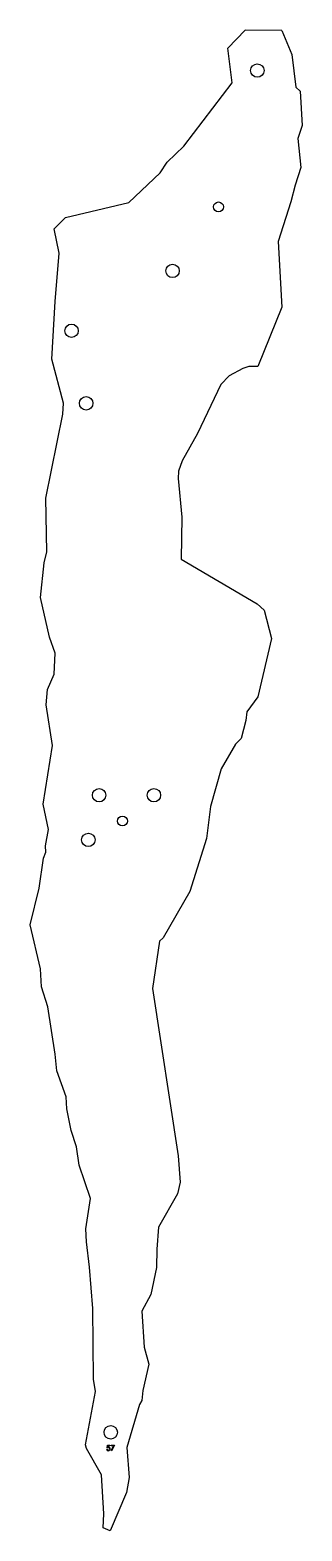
# Model space of a CAD drawing. Header units: millimetres. Extents: x 27 to 275, y 99 to 1465.
import ezdxf

# ---------------------------------------------------------------- set-up
doc = ezdxf.new("R2010")
doc.units = ezdxf.units.MM
doc.linetypes.add('SLD-Durchgehend', pattern=[0])

msp = doc.modelspace()

# ---------------------------------------------------------------- linework, layer by layer
at = {"color": 7, "linetype": 'SLD-Durchgehend', "lineweight": 25}
for p, q in [((207.2, 1448.7), (222.9, 1465.3)), ((256.6, 1464.8), (222.9, 1465.3)), ((256.6, 1464.8), (265.5, 1443.1)), ((211.2, 1417.3), (207.2, 1448.7)), ((265.5, 1443.1), (269.3, 1413.2)), ((167, 1359.7), (211.2, 1417.3)), ((269.3, 1413.2), (273.2, 1409.7)), ((273.2, 1409.7), (274.9, 1378.5)), ((274.9, 1378.5), (271.1, 1366.6)), ((271.1, 1366.6), (273.9, 1340.3)), ((151.9, 1345.1), (167, 1359.7)), ((145.4, 1335.4), (151.9, 1345.1)), ((273.9, 1340.3), (268.6, 1324.2)), ((116.9, 1308.3), (145.4, 1335.4)), ((268.6, 1324.2), (264.8, 1308.9)), ((59.3, 1294.6), (116.9, 1308.3)), ((264.8, 1308.9), (253.1, 1272.7)), ((48.8, 1284.2), (59.3, 1294.6)), ((53.5, 1262.3), (48.8, 1284.2)), ((253.1, 1272.7), (256.5, 1213.1)), ((49.7, 1218.3), (53.5, 1262.3)), ((46.8, 1165.8), (49.7, 1218.3)), ((256.5, 1213.1), (234.7, 1158.9)), ((57.4, 1125.7), (46.8, 1165.8)), ((208.3, 1150.5), (200.8, 1142.7)), ((220.8, 1157.2), (208.3, 1150.5)), ((226.4, 1159), (220.8, 1157.2)), ((234.7, 1158.9), (226.4, 1159)), ((200.8, 1142.7), (179.5, 1098.1)), ((56.7, 1115.6), (57.4, 1125.7)), ((41.1, 1039), (56.7, 1115.6)), ((179.5, 1098.1), (165.6, 1073)), ((165.6, 1073), (162.1, 1063.7)), ((162.1, 1063.7), (161.8, 1057)), ((161.8, 1057), (165.4, 1021.8)), ((42, 990.4), (41.1, 1039)), ((165.4, 1021.8), (164.7, 983.7)), ((39.7, 980.3), (42, 990.4)), ((36.5, 948.6), (39.7, 980.3)), ((164.7, 983.7), (234.1, 943)), ((44.7, 912.7), (36.5, 948.6)), ((234.1, 943), (240.2, 937.3)), ((240.2, 937.3), (247.1, 911.4)), ((49.8, 898.1), (44.7, 912.7)), ((247.1, 911.4), (234.5, 858.2)), ((48.9, 878.8), (49.8, 898.1)), ((42.6, 864.9), (48.9, 878.8)), ((41.6, 851), (42.6, 864.9)), ((47.2, 814.1), (41.6, 851)), ((234.5, 858.2), (224.6, 844.5)), ((223.7, 836.6), (219.5, 820.4)), ((224.6, 844.5), (223.7, 836.6)), ((219.5, 820.4), (214.1, 815.3)), ((38.8, 760.4), (47.2, 814.1)), ((214.1, 815.3), (201.1, 792.7)), ((201.1, 792.7), (191.5, 758.5)), ((43.6, 737.6), (38.8, 760.4)), ((191.5, 758.5), (187.7, 729.4)), ((41, 722.7), (43.6, 737.6)), ((187.7, 729.4), (172.5, 680.9)), ((35.1, 684), (39, 711.4)), ((39, 711.4), (41.2, 716.7)), ((41.2, 716.7), (41, 722.7)), ((26.8, 650.7), (35.1, 684)), ((172.5, 680.9), (148.1, 639)), ((36.3, 610.5), (26.8, 650.7)), ((144.8, 635.8), (138.6, 592.7)), ((148.1, 639), (144.8, 635.8)), ((37.2, 594.2), (36.3, 610.5)), ((43, 575.9), (37.2, 594.2)), ((138.6, 592.7), (161.9, 440.3)), ((49.8, 533), (43, 575.9)), ((51.3, 517.8), (49.8, 533)), ((59.8, 494.1), (51.3, 517.8)), ((60.5, 483.2), (59.8, 494.1)), ((64.4, 463.4), (60.5, 483.2)), ((69.3, 448.6), (64.4, 463.4)), ((71.7, 431.8), (69.3, 448.6)), ((161.9, 440.3), (163.6, 416.3)), ((82.1, 401.6), (71.7, 431.8)), ((163.6, 416.3), (161.4, 405.7)), ((77.8, 374), (82.1, 401.6)), ((161.4, 405.7), (144, 375.3)), ((78.2, 362.2), (77.8, 374)), ((144, 375.3), (142.4, 355.3)), ((81, 338.9), (78.2, 362.2)), ((142.4, 355.3), (142, 338.6)), ((84, 301.4), (81, 338.9)), ((142, 338.6), (137, 314.2)), ((84.7, 237.1), (84, 301.4)), ((137, 314.2), (128.9, 299.1)), ((128.9, 299.1), (131, 266.3)), ((131, 266.3), (135.1, 250.6)), ((135.1, 250.6), (129.6, 226.8)), ((86.5, 225.8), (84.7, 237.1)), ((77.5, 177.3), (86.5, 225.8)), ((129.6, 226.8), (128.7, 217.7)), ((126.6, 213.9), (115.2, 174.9)), ((128.7, 217.7), (126.6, 213.9)), ((78.3, 173.8), (77.5, 177.3)), ((92, 150.1), (78.3, 173.8)), ((115.2, 174.9), (117.2, 147.4)), ((94, 114.6), (92, 150.1)), ((117.2, 147.4), (114.9, 134)), ((114.9, 134), (99.8, 98.9)), ((93.4, 101.8), (94, 114.6)), ((99.8, 98.9), (93.4, 101.8))]:
    msp.add_line(p, q, dxfattribs=at)
at = {"color": 2, "linetype": 'SLD-Durchgehend', "lineweight": 25, "true_color": 0xffff00}
for p, q in [((96.6, 173.3), (97, 173.3)), ((97.1, 174.5), (97.6, 177)), ((97.6, 177), (99.7, 177)), ((98, 176.5), (97.7, 175.2)), ((99.7, 176.5), (98, 176.5)), ((99.7, 177), (99.7, 176.5)), ((100.7, 177), (103.8, 177)), ((100.7, 176.5), (100.7, 177)), ((103, 176.5), (100.7, 176.5)), ((100.7, 172.1), (103, 176.5)), ((101.1, 171.9), (100.7, 172.1)), ((103.8, 177), (101.1, 171.9))]:
    msp.add_line(p, q, dxfattribs=at)
at = {"color": 2, "linetype": 'SLD-Durchgehend', "lineweight": 25, "true_color": 0xffff00, "flags": 128}
for points in [[(98.2, 174.8), (97.6, 174.7), (97.1, 174.5)], [(97.7, 175.2), (98, 175.3), (98.3, 175.3)]]:
    msp.add_lwpolyline(points, dxfattribs=at)
at = {"color": 7, "linetype": 'SLD-Durchgehend', "lineweight": 25}
for centre, radius in [((234.1, 1428.4), 6.12), ((198.7, 1304.3), 4.5), ((156.8, 1246), 6.12), ((64.7, 1191.5), 6.12), ((78, 1125.5), 6.12), ((89.8, 768.7), 6.12), ((139.8, 768.7), 6.12), ((111.1, 745.2), 4.5), ((80, 728), 6.12), ((100.4, 188.7), 6.12)]:
    msp.add_circle(centre, radius, dxfattribs=at)
at = {"color": 2, "linetype": 'SLD-Durchgehend', "lineweight": 25, "true_color": 0xffff00}
for centre, radius, start, end in [((98.1, 173.5), 1.53, 184.5602, 269.9336), ((98.1, 173.5), 1.09, 190.0307, 271.6915), ((98.2, 173.7), 1.25, 269.1173, 0.8375), ((98.2, 173.6), 1.7, 268.364, 2.2254), ((98.3, 173.7), 1.11, 359.9114, 95.1539), ((98.3, 173.8), 1.55, 356.9517, 90.8312)]:
    msp.add_arc(centre, radius, start, end, dxfattribs=at)

doc.saveas('drawing.dxf')
